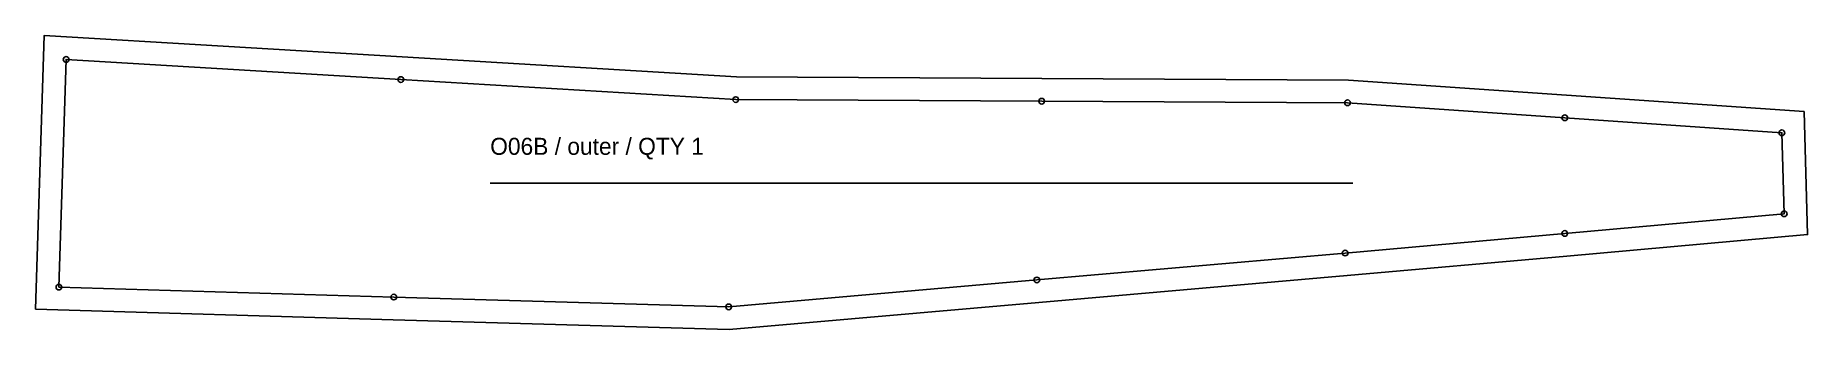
# Model space of a CAD drawing. Header units: millimetres. Extents: x -12 to 925, y -12 to 144.
import ezdxf

# ---------------------------------------------------------------- set-up
doc = ezdxf.new("R2010")
doc.units = ezdxf.units.MM
for name, color, linetype in [('CUT', 7, 'Continuous'), ('GRAIN', 3, 'Continuous'), ('ID', 7, 'Continuous'), ('NOTCH', 1, 'Continuous'), ('SEW', 5, 'Continuous')]:
    doc.layers.add(name, color=color, linetype=linetype)

msp = doc.modelspace()

# ---------------------------------------------------------------- linework, layer by layer
at = {"layer": 'CUT'}
msp.add_lwpolyline([(-12.38, -1.2), (-7.73, 143.68), (181.69, 132.31), (358.46, 121.7), (519.98, 120.86), (682.21, 120.05), (797.48, 112.06), (923.22, 103.37), (925.08, 38.3), (797.67, 26.92), (681.5, 16.53), (518.44, 2.3), (354.69, -12.02), (176.82, -6.77)], close=True, dxfattribs=at)
at = {"layer": 'GRAIN'}
msp.add_line((228.19, 65.48), (684.57, 65.48), dxfattribs=at)
at = {"layer": 'NOTCH'}
for centre in [(3.87, 130.96), (180.97, 120.33), (358.07, 109.7), (519.92, 108.86), (681.76, 108.05), (796.65, 100.09), (911.53, 92.15), (912.76, 49.25), (796.6, 38.87), (680.44, 28.49), (0, 10.44), (517.39, 14.25), (177.17, 5.22), (354.34, 0)]:
    msp.add_circle(centre, 1.5, dxfattribs=at)
at = {"layer": 'SEW'}
msp.add_lwpolyline([(0, 10.44), (177.17, 5.22), (354.34, 0), (517.39, 14.25), (680.44, 28.49), (796.6, 38.87), (912.76, 49.25), (911.53, 92.15), (796.65, 100.09), (681.76, 108.05), (519.92, 108.86), (358.07, 109.7), (180.97, 120.33), (3.87, 130.96)], close=True, dxfattribs=at)

# ---------------------------------------------------------------- texts
at = {"layer": 'ID'}
msp.add_text('O06B / outer / QTY 1', height=9, dxfattribs=at).set_placement((228.19, 80.48))

doc.saveas('drawing.dxf')
